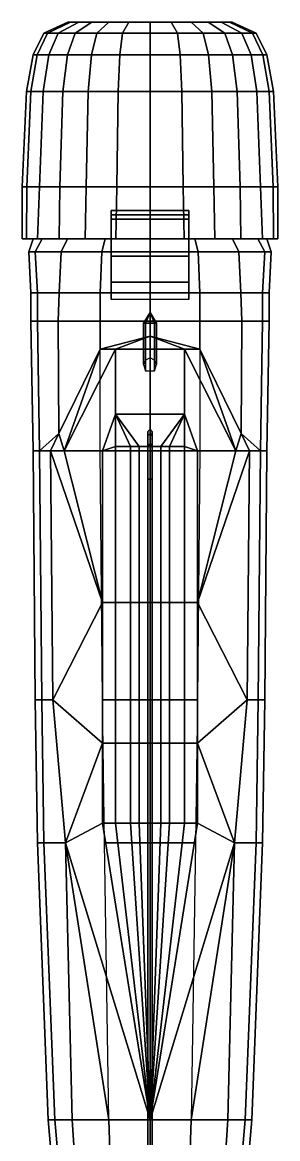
# Model space of a CAD drawing. Extents: x -0.59 to 4.79, y -4.69 to 4.03.
# Drawn here: x -0.59 to 0.59, y -1.13 to 4.03 of the extents above; entities that cross this region are included whole.
import ezdxf

# ---------------------------------------------------------------- set-up
doc = ezdxf.new("R2010")
doc.units = 0
doc.layers.get('0').update_dxf_attribs({"linetype": 'CONTINUOUS'})

msp = doc.modelspace()

# ---------------------------------------------------------------- linework, layer by layer
for points in [[(-0.3671, 4.03, 0.0984), (-0.38, 4.03), (-0.49, 3.98), (-0.4733, 3.98, 0.1268)], [(-0.38, 4.03), (-0.3671, 4.03, -0.0984), (-0.4733, 3.98, -0.1268), (-0.49, 3.98)], [(-0.3291, 4.03, 0.19), (-0.3671, 4.03, 0.0984), (-0.4733, 3.98, 0.1268), (-0.4244, 3.98, 0.245)], [(-0.3671, 4.03, -0.0984), (-0.3291, 4.03, -0.19), (-0.4244, 3.98, -0.245), (-0.4733, 3.98, -0.1268)], [(-0.2687, 4.03, 0.2687), (-0.3291, 4.03, 0.19), (-0.4244, 3.98, 0.245), (-0.3465, 3.98, 0.3465)], [(-0.3291, 4.03, -0.19), (-0.2687, 4.03, -0.2687), (-0.3465, 3.98, -0.3465), (-0.4244, 3.98, -0.245)], [(0.3671, 4.03, -0.0984), (-0.38, 4.03), (-0.3671, 4.03, 0.0984), (0.38, 4.03)], [(0.3291, 4.03, -0.19), (-0.3671, 4.03, -0.0984), (-0.38, 4.03), (0.3671, 4.03, -0.0984)], [(0.38, 4.03), (-0.3671, 4.03, 0.0984), (-0.3291, 4.03, 0.19), (0.3671, 4.03, 0.0984)], [(0.2687, 4.03, -0.2687), (-0.3291, 4.03, -0.19), (-0.3671, 4.03, -0.0984), (0.3291, 4.03, -0.19)], [(-0.19, 4.03, 0.3291), (-0.2687, 4.03, 0.2687), (-0.3465, 3.98, 0.3465), (-0.245, 3.98, 0.4244)], [(-0.2687, 4.03, -0.2687), (-0.19, 4.03, -0.3291), (-0.245, 3.98, -0.4244), (-0.3465, 3.98, -0.3465)], [(0.3671, 4.03, 0.0984), (-0.3291, 4.03, 0.19), (-0.2687, 4.03, 0.2687), (0.3291, 4.03, 0.19)], [(0.19, 4.03, -0.3291), (-0.2687, 4.03, -0.2687), (-0.3291, 4.03, -0.19), (0.2687, 4.03, -0.2687)], [(0.3291, 4.03, 0.19), (-0.2687, 4.03, 0.2687), (-0.19, 4.03, 0.3291), (0.2687, 4.03, 0.2687)], [(0.0984, 4.03, -0.3671), (-0.19, 4.03, -0.3291), (-0.2687, 4.03, -0.2687), (0.19, 4.03, -0.3291)], [(-0.0984, 4.03, 0.3671), (-0.19, 4.03, 0.3291), (-0.245, 3.98, 0.4244), (-0.1268, 3.98, 0.4733)], [(-0.19, 4.03, -0.3291), (-0.0984, 4.03, -0.3671), (-0.1268, 3.98, -0.4733), (-0.245, 3.98, -0.4244)], [(0.2687, 4.03, 0.2687), (-0.19, 4.03, 0.3291), (-0.0984, 4.03, 0.3671), (0.19, 4.03, 0.3291)], [(0, 4.03, -0.38), (-0.0984, 4.03, -0.3671), (-0.19, 4.03, -0.3291), (0.0984, 4.03, -0.3671)], [(0, 4.03, 0.38), (-0.0984, 4.03, 0.3671), (-0.1268, 3.98, 0.4733), (0, 3.98, 0.49)], [(-0.0984, 4.03, -0.3671), (0, 4.03, -0.38), (0, 3.98, -0.49), (-0.1268, 3.98, -0.4733)], [(0.19, 4.03, 0.3291), (-0.0984, 4.03, 0.3671), (0, 4.03, 0.38), (0.0984, 4.03, 0.3671)], [(0.0984, 4.03, 0.3671), (0, 4.03, 0.38), (0, 3.98, 0.49), (0.1268, 3.98, 0.4733)], [(0, 4.03, -0.38), (0.0984, 4.03, -0.3671), (0.1268, 3.98, -0.4733), (0, 3.98, -0.49)], [(0.19, 4.03, 0.3291), (0.0984, 4.03, 0.3671), (0.1268, 3.98, 0.4733), (0.245, 3.98, 0.4244)], [(0.0984, 4.03, -0.3671), (0.19, 4.03, -0.3291), (0.245, 3.98, -0.4244), (0.1268, 3.98, -0.4733)], [(0.2687, 4.03, 0.2687), (0.19, 4.03, 0.3291), (0.245, 3.98, 0.4244), (0.3465, 3.98, 0.3465)], [(0.19, 4.03, -0.3291), (0.2687, 4.03, -0.2687), (0.3465, 3.98, -0.3465), (0.245, 3.98, -0.4244)], [(0.3291, 4.03, 0.19), (0.2687, 4.03, 0.2687), (0.3465, 3.98, 0.3465), (0.4244, 3.98, 0.245)], [(0.2687, 4.03, -0.2687), (0.3291, 4.03, -0.19), (0.4244, 3.98, -0.245), (0.3465, 3.98, -0.3465)], [(0.3671, 4.03, 0.0984), (0.3291, 4.03, 0.19), (0.4244, 3.98, 0.245), (0.4733, 3.98, 0.1268)], [(0.3291, 4.03, -0.19), (0.3671, 4.03, -0.0984), (0.4733, 3.98, -0.1268), (0.4244, 3.98, -0.245)], [(0.38, 4.03), (0.3671, 4.03, 0.0984), (0.4733, 3.98, 0.1268), (0.49, 3.98)], [(0.3671, 4.03, -0.0984), (0.38, 4.03), (0.49, 3.98), (0.4733, 3.98, -0.1268)], [(-0.4733, 3.98, 0.1268), (-0.49, 3.98), (-0.54, 3.88), (-0.5216, 3.88, 0.1398)], [(-0.49, 3.98), (-0.4733, 3.98, -0.1268), (-0.5216, 3.88, -0.1398), (-0.54, 3.88)], [(-0.4244, 3.98, 0.245), (-0.4733, 3.98, 0.1268), (-0.5216, 3.88, 0.1398), (-0.4677, 3.88, 0.27)], [(-0.4733, 3.98, -0.1268), (-0.4244, 3.98, -0.245), (-0.4677, 3.88, -0.27), (-0.5216, 3.88, -0.1398)], [(-0.3465, 3.98, 0.3465), (-0.4244, 3.98, 0.245), (-0.4677, 3.88, 0.27), (-0.3818, 3.88, 0.3818)], [(-0.4244, 3.98, -0.245), (-0.3465, 3.98, -0.3465), (-0.3818, 3.88, -0.3818), (-0.4677, 3.88, -0.27)], [(-0.245, 3.98, 0.4244), (-0.3465, 3.98, 0.3465), (-0.3818, 3.88, 0.3818), (-0.27, 3.88, 0.4677)], [(-0.3465, 3.98, -0.3465), (-0.245, 3.98, -0.4244), (-0.27, 3.88, -0.4677), (-0.3818, 3.88, -0.3818)], [(-0.1268, 3.98, 0.4733), (-0.245, 3.98, 0.4244), (-0.27, 3.88, 0.4677), (-0.1398, 3.88, 0.5216)], [(-0.245, 3.98, -0.4244), (-0.1268, 3.98, -0.4733), (-0.1398, 3.88, -0.5216), (-0.27, 3.88, -0.4677)], [(0, 3.98, 0.49), (-0.1268, 3.98, 0.4733), (-0.1398, 3.88, 0.5216), (0, 3.88, 0.54)], [(-0.1268, 3.98, -0.4733), (0, 3.98, -0.49), (0, 3.88, -0.54), (-0.1398, 3.88, -0.5216)], [(0.1268, 3.98, 0.4733), (0, 3.98, 0.49), (0, 3.88, 0.54), (0.1398, 3.88, 0.5216)], [(0, 3.98, -0.49), (0.1268, 3.98, -0.4733), (0.1398, 3.88, -0.5216), (0, 3.88, -0.54)], [(0.245, 3.98, 0.4244), (0.1268, 3.98, 0.4733), (0.1398, 3.88, 0.5216), (0.27, 3.88, 0.4677)], [(0.1268, 3.98, -0.4733), (0.245, 3.98, -0.4244), (0.27, 3.88, -0.4677), (0.1398, 3.88, -0.5216)], [(0.3465, 3.98, 0.3465), (0.245, 3.98, 0.4244), (0.27, 3.88, 0.4677), (0.3818, 3.88, 0.3818)], [(0.245, 3.98, -0.4244), (0.3465, 3.98, -0.3465), (0.3818, 3.88, -0.3818), (0.27, 3.88, -0.4677)], [(0.4244, 3.98, 0.245), (0.3465, 3.98, 0.3465), (0.3818, 3.88, 0.3818), (0.4677, 3.88, 0.27)], [(0.3465, 3.98, -0.3465), (0.4244, 3.98, -0.245), (0.4677, 3.88, -0.27), (0.3818, 3.88, -0.3818)], [(0.4733, 3.98, 0.1268), (0.4244, 3.98, 0.245), (0.4677, 3.88, 0.27), (0.5216, 3.88, 0.1398)], [(0.4244, 3.98, -0.245), (0.4733, 3.98, -0.1268), (0.5216, 3.88, -0.1398), (0.4677, 3.88, -0.27)], [(0.49, 3.98), (0.4733, 3.98, 0.1268), (0.5216, 3.88, 0.1398), (0.54, 3.88)], [(0.4733, 3.98, -0.1268), (0.49, 3.98), (0.54, 3.88), (0.5216, 3.88, -0.1398)], [(-0.5216, 3.88, 0.1398), (-0.54, 3.88), (-0.57, 3.71), (-0.5506, 3.71, 0.1475)], [(-0.54, 3.88), (-0.5216, 3.88, -0.1398), (-0.5506, 3.71, -0.1475), (-0.57, 3.71)], [(-0.4677, 3.88, 0.27), (-0.5216, 3.88, 0.1398), (-0.5506, 3.71, 0.1475), (-0.4936, 3.71, 0.285)], [(-0.5216, 3.88, -0.1398), (-0.4677, 3.88, -0.27), (-0.4936, 3.71, -0.285), (-0.5506, 3.71, -0.1475)], [(-0.3818, 3.88, 0.3818), (-0.4677, 3.88, 0.27), (-0.4936, 3.71, 0.285), (-0.4031, 3.71, 0.4031)], [(-0.4677, 3.88, -0.27), (-0.3818, 3.88, -0.3818), (-0.4031, 3.71, -0.4031), (-0.4936, 3.71, -0.285)], [(-0.27, 3.88, 0.4677), (-0.3818, 3.88, 0.3818), (-0.4031, 3.71, 0.4031), (-0.285, 3.71, 0.4936)], [(-0.3818, 3.88, -0.3818), (-0.27, 3.88, -0.4677), (-0.285, 3.71, -0.4936), (-0.4031, 3.71, -0.4031)], [(-0.1398, 3.88, 0.5216), (-0.27, 3.88, 0.4677), (-0.285, 3.71, 0.4936), (-0.1475, 3.71, 0.5506)], [(-0.27, 3.88, -0.4677), (-0.1398, 3.88, -0.5216), (-0.1475, 3.71, -0.5506), (-0.285, 3.71, -0.4936)], [(0, 3.88, 0.54), (-0.1398, 3.88, 0.5216), (-0.1475, 3.71, 0.5506), (0, 3.71, 0.57)], [(-0.1398, 3.88, -0.5216), (0, 3.88, -0.54), (0, 3.71, -0.57), (-0.1475, 3.71, -0.5506)], [(0.1398, 3.88, 0.5216), (0, 3.88, 0.54), (0, 3.71, 0.57), (0.1475, 3.71, 0.5506)], [(0, 3.88, -0.54), (0.1398, 3.88, -0.5216), (0.1475, 3.71, -0.5506), (0, 3.71, -0.57)], [(0.27, 3.88, 0.4677), (0.1398, 3.88, 0.5216), (0.1475, 3.71, 0.5506), (0.285, 3.71, 0.4936)], [(0.1398, 3.88, -0.5216), (0.27, 3.88, -0.4677), (0.285, 3.71, -0.4936), (0.1475, 3.71, -0.5506)], [(0.3818, 3.88, 0.3818), (0.27, 3.88, 0.4677), (0.285, 3.71, 0.4936), (0.4031, 3.71, 0.4031)], [(0.27, 3.88, -0.4677), (0.3818, 3.88, -0.3818), (0.4031, 3.71, -0.4031), (0.285, 3.71, -0.4936)], [(0.4677, 3.88, 0.27), (0.3818, 3.88, 0.3818), (0.4031, 3.71, 0.4031), (0.4936, 3.71, 0.285)], [(0.3818, 3.88, -0.3818), (0.4677, 3.88, -0.27), (0.4936, 3.71, -0.285), (0.4031, 3.71, -0.4031)], [(0.5216, 3.88, 0.1398), (0.4677, 3.88, 0.27), (0.4936, 3.71, 0.285), (0.5506, 3.71, 0.1475)], [(0.4677, 3.88, -0.27), (0.5216, 3.88, -0.1398), (0.5506, 3.71, -0.1475), (0.4936, 3.71, -0.285)], [(0.54, 3.88), (0.5216, 3.88, 0.1398), (0.5506, 3.71, 0.1475), (0.57, 3.71)], [(0.5216, 3.88, -0.1398), (0.54, 3.88), (0.57, 3.71), (0.5506, 3.71, -0.1475)], [(-0.5506, 3.71, 0.1475), (-0.57, 3.71), (-0.59, 3.27, 0.01), (-0.5699, 3.27, 0.1627)], [(-0.57, 3.71), (-0.5506, 3.71, -0.1475), (-0.5699, 3.27, -0.1427), (-0.59, 3.27, 0.01)], [(-0.4936, 3.71, 0.285), (-0.5506, 3.71, 0.1475), (-0.5699, 3.27, 0.1627), (-0.511, 3.27, 0.305)], [(-0.5506, 3.71, -0.1475), (-0.4936, 3.71, -0.285), (-0.511, 3.27, -0.285), (-0.5699, 3.27, -0.1427)], [(-0.4031, 3.71, 0.4031), (-0.4936, 3.71, 0.285), (-0.511, 3.27, 0.305), (-0.4172, 3.27, 0.4272)], [(-0.4936, 3.71, -0.285), (-0.4031, 3.71, -0.4031), (-0.4172, 3.27, -0.4072), (-0.511, 3.27, -0.285)], [(-0.285, 3.71, 0.4936), (-0.4031, 3.71, 0.4031), (-0.4172, 3.27, 0.4272), (-0.295, 3.27, 0.521)], [(-0.4031, 3.71, -0.4031), (-0.285, 3.71, -0.4936), (-0.295, 3.27, -0.501), (-0.4172, 3.27, -0.4072)], [(-0.1475, 3.71, 0.5506), (-0.285, 3.71, 0.4936), (-0.295, 3.27, 0.521), (-0.1527, 3.27, 0.5799)], [(-0.285, 3.71, -0.4936), (-0.1475, 3.71, -0.5506), (-0.1527, 3.27, -0.5599), (-0.295, 3.27, -0.501)], [(0, 3.71, 0.57), (-0.1475, 3.71, 0.5506), (-0.1527, 3.27, 0.5799), (0, 3.27, 0.6)], [(-0.1475, 3.71, -0.5506), (0, 3.71, -0.57), (0, 3.27, -0.58), (-0.1527, 3.27, -0.5599)], [(0.1475, 3.71, 0.5506), (0, 3.71, 0.57), (0, 3.27, 0.6), (0.1527, 3.27, 0.5799)], [(0, 3.71, -0.57), (0.1475, 3.71, -0.5506), (0.1527, 3.27, -0.5599), (0, 3.27, -0.58)], [(0.285, 3.71, 0.4936), (0.1475, 3.71, 0.5506), (0.1527, 3.27, 0.5799), (0.295, 3.27, 0.521)], [(0.1475, 3.71, -0.5506), (0.285, 3.71, -0.4936), (0.295, 3.27, -0.501), (0.1527, 3.27, -0.5599)], [(0.4031, 3.71, 0.4031), (0.285, 3.71, 0.4936), (0.295, 3.27, 0.521), (0.4172, 3.27, 0.4272)], [(0.285, 3.71, -0.4936), (0.4031, 3.71, -0.4031), (0.4172, 3.27, -0.4072), (0.295, 3.27, -0.501)], [(0.4936, 3.71, 0.285), (0.4031, 3.71, 0.4031), (0.4172, 3.27, 0.4272), (0.511, 3.27, 0.305)], [(0.4031, 3.71, -0.4031), (0.4936, 3.71, -0.285), (0.511, 3.27, -0.285), (0.4172, 3.27, -0.4072)], [(0.5506, 3.71, 0.1475), (0.4936, 3.71, 0.285), (0.511, 3.27, 0.305), (0.5699, 3.27, 0.1627)], [(0.4936, 3.71, -0.285), (0.5506, 3.71, -0.1475), (0.5699, 3.27, -0.1427), (0.511, 3.27, -0.285)], [(0.57, 3.71), (0.5506, 3.71, 0.1475), (0.5699, 3.27, 0.1627), (0.59, 3.27, 0.01)], [(0.5506, 3.71, -0.1475), (0.57, 3.71), (0.59, 3.27, 0.01), (0.5699, 3.27, -0.1427)], [(-0.5699, 3.27, 0.1627), (-0.59, 3.27, 0.01), (-0.59, 3.03, 0.01), (-0.57, 3.03, 0.1679)], [(-0.59, 3.27, 0.01), (-0.5699, 3.27, -0.1427), (-0.57, 3.03, -0.1479), (-0.59, 3.03, 0.01)], [(-0.511, 3.27, 0.305), (-0.5699, 3.27, 0.1627), (-0.57, 3.03, 0.1679), (-0.52, 3.03, 0.315)], [(-0.5699, 3.27, -0.1427), (-0.511, 3.27, -0.285), (-0.52, 3.03, -0.295), (-0.57, 3.03, -0.1479)], [(-0.4172, 3.27, 0.4272), (-0.511, 3.27, 0.305), (-0.52, 3.03, 0.315), (-0.42, 3.03, 0.4413)], [(-0.511, 3.27, -0.285), (-0.4172, 3.27, -0.4072), (-0.42, 3.03, -0.4213), (-0.52, 3.03, -0.295)], [(-0.295, 3.27, 0.521), (-0.4172, 3.27, 0.4272), (-0.42, 3.03, 0.4413), (-0.3, 3.03, 0.5383)], [(-0.4172, 3.27, -0.4072), (-0.295, 3.27, -0.501), (-0.3, 3.03, -0.5183), (-0.42, 3.03, -0.4213)], [(-0.1527, 3.27, 0.5799), (-0.295, 3.27, 0.521), (-0.3, 3.03, 0.5383), (-0.1579, 3.03, 0.5992)], [(-0.295, 3.27, -0.501), (-0.1527, 3.27, -0.5599), (-0.1579, 3.03, -0.5792), (-0.3, 3.03, -0.5183)], [(0, 3.27, 0.6), (-0.1527, 3.27, 0.5799), (-0.1579, 3.03, 0.5992), (0, 3.03, 0.62)], [(-0.1527, 3.27, -0.5599), (0, 3.27, -0.58), (0, 3.03, -0.6), (-0.1579, 3.03, -0.5792)], [(0.1527, 3.27, 0.5799), (0, 3.27, 0.6), (0, 3.03, 0.62), (0.1579, 3.03, 0.5992)], [(0, 3.27, -0.58), (0.1527, 3.27, -0.5599), (0.1579, 3.03, -0.5792), (0, 3.03, -0.6)], [(0.295, 3.27, 0.521), (0.1527, 3.27, 0.5799), (0.1579, 3.03, 0.5992), (0.3, 3.03, 0.5383)], [(0.1527, 3.27, -0.5599), (0.295, 3.27, -0.501), (0.3, 3.03, -0.5183), (0.1579, 3.03, -0.5792)], [(0.4172, 3.27, 0.4272), (0.295, 3.27, 0.521), (0.3, 3.03, 0.5383), (0.42, 3.03, 0.4413)], [(0.295, 3.27, -0.501), (0.4172, 3.27, -0.4072), (0.42, 3.03, -0.4213), (0.3, 3.03, -0.5183)], [(0.511, 3.27, 0.305), (0.4172, 3.27, 0.4272), (0.42, 3.03, 0.4413), (0.52, 3.03, 0.315)], [(0.4172, 3.27, -0.4072), (0.511, 3.27, -0.285), (0.52, 3.03, -0.295), (0.42, 3.03, -0.4213)], [(0.5699, 3.27, 0.1627), (0.511, 3.27, 0.305), (0.52, 3.03, 0.315), (0.57, 3.03, 0.1679)], [(0.511, 3.27, -0.285), (0.5699, 3.27, -0.1427), (0.57, 3.03, -0.1479), (0.52, 3.03, -0.295)], [(0.59, 3.27, 0.01), (0.5699, 3.27, 0.1627), (0.57, 3.03, 0.1679), (0.59, 3.03, 0.01)], [(0.5699, 3.27, -0.1427), (0.59, 3.27, 0.01), (0.59, 3.03, 0.01), (0.57, 3.03, -0.1479)], [(-0.18, 3.14, -0.6), (-0.18, 2.83, -0.6), (-0.18, 2.75, -0.5), (-0.18, 3.16, -0.5)], [(0.18, 3.16, -0.5), (0.18, 3.14, -0.6), (-0.18, 3.14, -0.6), (-0.18, 3.16, -0.5)], [(-0.18, 3.16, -0.69), (-0.18, 3.12, -0.69), (-0.18, 2.95, -0.65), (-0.18, 3.14, -0.65)], [(0.18, 3.14, -0.65), (0.18, 3.16, -0.69), (-0.18, 3.16, -0.69), (-0.18, 3.14, -0.65)], [(0.18, 3.16, -0.69), (0.18, 3.12, -0.69), (-0.18, 3.12, -0.69), (-0.18, 3.16, -0.69)], [(0.18, 2.75, -0.5), (0.18, 2.83, -0.6), (0.18, 3.14, -0.6), (0.18, 3.16, -0.5)], [(0.18, 2.95, -0.65), (0.18, 3.12, -0.69), (0.18, 3.16, -0.69), (0.18, 3.14, -0.65)], [(0.18, 3.14, -0.6), (0.18, 3.14, -0.65), (-0.18, 3.14, -0.65), (-0.18, 3.14, -0.6)], [(-0.18, 3.14, -0.65), (-0.18, 2.95, -0.65), (-0.18, 2.83, -0.6), (-0.18, 3.14, -0.6)], [(-0.18, 2.95, -0.65), (-0.18, 3.12, -0.69), (0.18, 3.12, -0.69), (0.18, 2.95, -0.65)], [(0.18, 2.83, -0.6), (0.18, 2.95, -0.65), (0.18, 3.14, -0.65), (0.18, 3.14, -0.6)], [(-0.57, 3.03, 0.1679), (-0.59, 3.03, 0.01), (-0.54, 3.03, 0.04), (-0.4989, 3.03, 0.2466)], [(-0.59, 3.03, 0.01), (-0.57, 3.03, -0.1479), (-0.4989, 3.03, -0.1666), (-0.54, 3.03, 0.04)], [(-0.52, 3.03, 0.315), (-0.57, 3.03, 0.1679), (-0.4989, 3.03, 0.2466)], [(-0.57, 3.03, -0.1479), (-0.52, 3.03, -0.295), (-0.4989, 3.03, -0.1666)], [(-0.53, 2.97, -0.182), (-0.56, 2.97, 0.04), (-0.54, 3.03, 0.04), (-0.4989, 3.03, -0.1666)], [(-0.56, 2.97, 0.04), (-0.53, 2.97, 0.262), (-0.4989, 3.03, 0.2466), (-0.54, 3.03, 0.04)], [(-0.4101, 2.97, -0.3701), (-0.53, 2.97, -0.182), (-0.4989, 3.03, -0.1666), (-0.3818, 3.03, -0.3418)], [(-0.53, 2.97, 0.262), (-0.4101, 2.97, 0.4501), (-0.3818, 3.03, 0.4218), (-0.4989, 3.03, 0.2466)], [(-0.42, 3.03, 0.4413), (-0.52, 3.03, 0.315), (-0.4989, 3.03, 0.2466), (-0.3818, 3.03, 0.4218)], [(-0.3818, 3.03, -0.3418), (-0.4989, 3.03, -0.1666), (-0.52, 3.03, -0.295), (-0.42, 3.03, -0.4213)], [(-0.3, 3.03, 0.5383), (-0.42, 3.03, 0.4413), (-0.3818, 3.03, 0.4218), (-0.2066, 3.03, 0.5389)], [(-0.2066, 3.03, -0.4589), (-0.3818, 3.03, -0.3418), (-0.42, 3.03, -0.4213), (-0.3, 3.03, -0.5183)], [(-0.222, 2.97, -0.4959), (-0.4101, 2.97, -0.3701), (-0.3818, 3.03, -0.3418), (-0.2066, 3.03, -0.4589)], [(-0.4101, 2.97, 0.4501), (-0.222, 2.97, 0.5759), (-0.2066, 3.03, 0.5389), (-0.3818, 3.03, 0.4218)], [(-0.1579, 3.03, 0.5992), (-0.3, 3.03, 0.5383), (-0.2066, 3.03, 0.5389)], [(-0.2066, 3.03, -0.4589), (-0.2066, 3.03, -0.4589), (-0.3, 3.03, -0.5183), (-0.1579, 3.03, -0.5792)], [(0, 2.97, -0.54), (-0.222, 2.97, -0.4959), (-0.2066, 3.03, -0.4589), (0, 3.03, -0.5)], [(-0.222, 2.97, 0.5759), (0, 2.97, 0.62), (0, 3.03, 0.58), (-0.2066, 3.03, 0.5389)], [(0, 3.03, 0.62), (-0.1579, 3.03, 0.5992), (-0.2066, 3.03, 0.5389), (0, 3.03, 0.58)], [(-0.2066, 3.03, -0.4589), (-0.2066, 3.03, -0.4589), (-0.1579, 3.03, -0.5792), (0, 3.03, -0.5)], [(0, 3.03, -0.5), (0, 3.03, -0.5), (-0.1579, 3.03, -0.5792), (0, 3.03, -0.6)], [(0.222, 2.97, -0.4959), (0, 2.97, -0.54), (0, 3.03, -0.5), (0.2066, 3.03, -0.4589)], [(0, 2.97, 0.62), (0.222, 2.97, 0.5759), (0.2066, 3.03, 0.5389), (0, 3.03, 0.58)], [(0.1579, 3.03, 0.5992), (0, 3.03, 0.62), (0, 3.03, 0.58), (0.2066, 3.03, 0.5389)], [(0, 3.03, -0.6), (0.1579, 3.03, -0.5792), (0.2066, 3.03, -0.4589), (0, 3.03, -0.5)], [(0.3, 3.03, 0.5383), (0.1579, 3.03, 0.5992), (0.2066, 3.03, 0.5389)], [(0.1579, 3.03, -0.5792), (0.3, 3.03, -0.5183), (0.3818, 3.03, -0.3418), (0.2066, 3.03, -0.4589)], [(0.4101, 2.97, -0.3701), (0.222, 2.97, -0.4959), (0.2066, 3.03, -0.4589), (0.3818, 3.03, -0.3418)], [(0.222, 2.97, 0.5759), (0.4101, 2.97, 0.4501), (0.3818, 3.03, 0.4218), (0.2066, 3.03, 0.5389)], [(0.42, 3.03, 0.4413), (0.3, 3.03, 0.5383), (0.2066, 3.03, 0.5389), (0.3818, 3.03, 0.4218)], [(0.3, 3.03, -0.5183), (0.42, 3.03, -0.4213), (0.3818, 3.03, -0.3418)], [(0.53, 2.97, -0.182), (0.4101, 2.97, -0.3701), (0.3818, 3.03, -0.3418), (0.4989, 3.03, -0.1666)], [(0.4101, 2.97, 0.4501), (0.53, 2.97, 0.262), (0.4989, 3.03, 0.2466), (0.3818, 3.03, 0.4218)], [(0.52, 3.03, 0.315), (0.42, 3.03, 0.4413), (0.3818, 3.03, 0.4218), (0.4989, 3.03, 0.2466)], [(0.42, 3.03, -0.4213), (0.52, 3.03, -0.295), (0.4989, 3.03, -0.1666), (0.3818, 3.03, -0.3418)], [(0.56, 2.97, 0.04), (0.53, 2.97, -0.182), (0.4989, 3.03, -0.1666), (0.54, 3.03, 0.04)], [(0.53, 2.97, 0.262), (0.56, 2.97, 0.04), (0.54, 3.03, 0.04), (0.4989, 3.03, 0.2466)], [(0.57, 3.03, 0.1679), (0.52, 3.03, 0.315), (0.4989, 3.03, 0.2466)], [(0.59, 3.03, 0.01), (0.57, 3.03, 0.1679), (0.4989, 3.03, 0.2466), (0.54, 3.03, 0.04)], [(0.57, 3.03, -0.1479), (0.59, 3.03, 0.01), (0.54, 3.03, 0.04), (0.4989, 3.03, -0.1666)], [(0.52, 3.03, -0.295), (0.57, 3.03, -0.1479), (0.4989, 3.03, -0.1666)], [(-0.53, 2.97, 0.262), (-0.56, 2.97, 0.04), (-0.55, 2.78, 0.04), (-0.52, 2.78, 0.2658)], [(-0.56, 2.97, 0.04), (-0.53, 2.97, -0.182), (-0.52, 2.78, -0.1858), (-0.55, 2.78, 0.04)], [(-0.4101, 2.97, 0.4501), (-0.53, 2.97, 0.262), (-0.52, 2.78, 0.2658), (-0.42, 2.78, 0.4572)], [(-0.53, 2.97, -0.182), (-0.4101, 2.97, -0.3701), (-0.42, 2.78, -0.3772), (-0.52, 2.78, -0.1858)], [(-0.222, 2.97, 0.5759), (-0.4101, 2.97, 0.4501), (-0.42, 2.78, 0.4572), (-0.23, 2.78, 0.5851)], [(-0.4101, 2.97, -0.3701), (-0.222, 2.97, -0.4959), (-0.23, 2.78, -0.5051), (-0.42, 2.78, -0.3772)], [(0, 2.97, 0.62), (-0.222, 2.97, 0.5759), (-0.23, 2.78, 0.5851), (0, 2.78, 0.63)], [(-0.222, 2.97, -0.4959), (0, 2.97, -0.54), (0, 2.78, -0.55), (-0.23, 2.78, -0.5051)], [(-0.18, 2.83, -0.6), (-0.18, 2.95, -0.65), (0.18, 2.95, -0.65), (0.18, 2.83, -0.6)], [(0.222, 2.97, 0.5759), (0, 2.97, 0.62), (0, 2.78, 0.63), (0.23, 2.78, 0.5851)], [(0, 2.97, -0.54), (0.222, 2.97, -0.4959), (0.23, 2.78, -0.5051), (0, 2.78, -0.55)], [(0.4101, 2.97, 0.4501), (0.222, 2.97, 0.5759), (0.23, 2.78, 0.5851), (0.42, 2.78, 0.4572)], [(0.222, 2.97, -0.4959), (0.4101, 2.97, -0.3701), (0.42, 2.78, -0.3772), (0.23, 2.78, -0.5051)], [(0.53, 2.97, 0.262), (0.4101, 2.97, 0.4501), (0.42, 2.78, 0.4572), (0.52, 2.78, 0.2658)], [(0.4101, 2.97, -0.3701), (0.53, 2.97, -0.182), (0.52, 2.78, -0.1858), (0.42, 2.78, -0.3772)], [(0.56, 2.97, 0.04), (0.53, 2.97, 0.262), (0.52, 2.78, 0.2658), (0.55, 2.78, 0.04)], [(0.53, 2.97, -0.182), (0.56, 2.97, 0.04), (0.55, 2.78, 0.04), (0.52, 2.78, -0.1858)], [(-0.18, 2.75, -0.5), (-0.18, 2.83, -0.6), (0.18, 2.83, -0.6), (0.18, 2.75, -0.5)], [(-0.52, 2.78, 0.2658), (-0.55, 2.78, 0.04), (-0.55, 2.65, 0.04), (-0.52, 2.65, 0.2696)], [(-0.55, 2.78, 0.04), (-0.52, 2.78, -0.1858), (-0.52, 2.65, -0.1896), (-0.55, 2.65, 0.04)], [(-0.42, 2.78, 0.4572), (-0.52, 2.78, 0.2658), (-0.52, 2.65, 0.2696), (-0.4243, 2.65, 0.4643)], [(-0.52, 2.78, -0.1858), (-0.42, 2.78, -0.3772), (-0.4243, 2.65, -0.3843), (-0.52, 2.65, -0.1896)], [(-0.23, 2.78, 0.5851), (-0.42, 2.78, 0.4572), (-0.4243, 2.65, 0.4643), (-0.2296, 2.65, 0.5943)], [(-0.42, 2.78, -0.3772), (-0.23, 2.78, -0.5051), (-0.23, 2.65, -0.5143), (-0.4243, 2.65, -0.3843)], [(0, 2.78, 0.63), (-0.23, 2.78, 0.5851), (-0.2296, 2.65, 0.5943), (0, 2.65, 0.64)], [(-0.23, 2.78, -0.5051), (0, 2.78, -0.55), (0, 2.65, -0.56), (-0.23, 2.65, -0.5143)], [(0.23, 2.78, 0.5851), (0, 2.78, 0.63), (0, 2.65, 0.64), (0.2296, 2.65, 0.5943)], [(0, 2.78, -0.55), (0.23, 2.78, -0.5051), (0.2296, 2.65, -0.5143), (0, 2.65, -0.56)], [(0.42, 2.78, 0.4572), (0.23, 2.78, 0.5851), (0.2296, 2.65, 0.5943), (0.4243, 2.65, 0.4643)], [(0.23, 2.78, -0.5051), (0.42, 2.78, -0.3772), (0.4243, 2.65, -0.3843), (0.2296, 2.65, -0.5143)], [(0.52, 2.78, 0.2658), (0.42, 2.78, 0.4572), (0.4243, 2.65, 0.4643), (0.52, 2.65, 0.2696)], [(0.42, 2.78, -0.3772), (0.52, 2.78, -0.1858), (0.52, 2.65, -0.1896), (0.4243, 2.65, -0.3843)], [(0.55, 2.78, 0.04), (0.52, 2.78, 0.2658), (0.52, 2.65, 0.2696), (0.55, 2.65, 0.04)], [(0.52, 2.78, -0.1858), (0.55, 2.78, 0.04), (0.55, 2.65, 0.04), (0.52, 2.65, -0.1896)], [(-0.0212, 2.64, 0.7288), (-0.03, 2.64, 0.75), (0, 2.69, 0.75)], [(-0.03, 2.64, 0.75), (-0.0212, 2.64, 0.7712), (0, 2.69, 0.75)], [(0, 2.64, 0.72), (-0.0212, 2.64, 0.7288), (0, 2.69, 0.75)], [(-0.0212, 2.64, 0.7712), (0, 2.64, 0.78), (0, 2.69, 0.75)], [(0.03, 2.64, 0.75), (0.0212, 2.64, 0.7288), (0, 2.69, 0.75)], [(0.0212, 2.64, 0.7288), (0, 2.64, 0.72), (0, 2.69, 0.75)], [(0, 2.64, 0.78), (0.0212, 2.64, 0.7712), (0, 2.69, 0.75)], [(0.0212, 2.64, 0.7712), (0.03, 2.64, 0.75), (0, 2.69, 0.75)], [(-0.52, 2.65, 0.2696), (-0.55, 2.65, 0.04), (-0.54, 2.05, 0.04), (-0.51, 2.05, 0.2773)], [(-0.55, 2.65, 0.04), (-0.52, 2.65, -0.1896), (-0.51, 2.05, -0.1973), (-0.54, 2.05, 0.04)], [(-0.4243, 2.65, 0.4643), (-0.52, 2.65, 0.2696), (-0.51, 2.05, 0.2773), (-0.4206, 2.13, 0.4765)], [(-0.2296, 2.65, 0.5943), (-0.4243, 2.65, 0.4643), (-0.4206, 2.13, 0.4765), (-0.2298, 2.52, 0.6023)], [(-0.23, 2.65, -0.5143), (0, 2.65, -0.56), (0, 2.05, -0.58), (-0.23, 2.05, -0.5328)], [(0, 2.65, 0.64), (-0.2296, 2.65, 0.5943), (-0.2298, 2.52, 0.6023), (0, 2.58, 0.6423)], [(-0.0212, 2.64, 0.7712), (-0.03, 2.64, 0.75), (-0.03, 2.45, 0.75), (-0.0212, 2.42, 0.7712)], [(-0.03, 2.64, 0.75), (-0.0212, 2.64, 0.7288), (-0.0212, 2.47, 0.7288), (-0.03, 2.45, 0.75)], [(0, 2.64, 0.78), (-0.0212, 2.64, 0.7712), (-0.0212, 2.42, 0.7712), (0, 2.42, 0.78)], [(-0.0212, 2.64, 0.7288), (0, 2.64, 0.72), (0, 2.48, 0.72), (-0.0212, 2.47, 0.7288)], [(0.2296, 2.65, 0.5943), (0, 2.65, 0.64), (0, 2.58, 0.6423), (0.2298, 2.52, 0.6023)], [(0, 2.65, -0.56), (0.2296, 2.65, -0.5143), (0.23, 2.05, -0.5328), (0, 2.05, -0.58)], [(0.0212, 2.64, 0.7712), (0, 2.64, 0.78), (0, 2.42, 0.78), (0.0212, 2.42, 0.7712)], [(0, 2.64, 0.72), (0.0212, 2.64, 0.7288), (0.0212, 2.47, 0.7288), (0, 2.48, 0.72)], [(0.03, 2.64, 0.75), (0.0212, 2.64, 0.7712), (0.0212, 2.42, 0.7712), (0.03, 2.45, 0.75)], [(0.0212, 2.64, 0.7288), (0.03, 2.64, 0.75), (0.03, 2.45, 0.75), (0.0212, 2.47, 0.7288)], [(0.4243, 2.65, 0.4643), (0.2296, 2.65, 0.5943), (0.2298, 2.52, 0.6023), (0.4206, 2.13, 0.4765)], [(0.52, 2.65, 0.2696), (0.4243, 2.65, 0.4643), (0.4206, 2.13, 0.4765), (0.51, 2.05, 0.2773)], [(0.55, 2.65, 0.04), (0.52, 2.65, 0.2696), (0.51, 2.05, 0.2773), (0.54, 2.05, 0.04)], [(0.52, 2.65, -0.1896), (0.55, 2.65, 0.04), (0.54, 2.05, 0.04), (0.51, 2.05, -0.1973)], [(-0.16, 2.52, 0.69), (0, 2.58, 0.6423), (-0.2298, 2.52, 0.6023)], [(0.16, 2.52, 0.69), (0, 2.58, 0.6423), (0, 2.58, 0.6423), (-0.16, 2.52, 0.69)], [(0.2298, 2.52, 0.6023), (0, 2.58, 0.6423), (0, 2.58, 0.6423), (0.16, 2.52, 0.69)], [(-0.2298, 2.52, 0.6023), (-0.4206, 2.13, 0.4765), (-0.3963, 2.05, 0.53)], [(-0.16, 2.22, 0.96), (-0.16, 2.52, 0.69), (-0.3963, 2.05, 0.53), (-0.22, 2.05, 0.92)], [(-0.16, 2.52, 0.69), (-0.2298, 2.52, 0.6023), (-0.3963, 2.05, 0.53)], [(0.16, 2.22, 0.96), (0.16, 2.52, 0.69), (-0.16, 2.52, 0.69), (-0.16, 2.22, 0.96)], [(0.22, 2.05, 0.92), (0.3963, 2.05, 0.53), (0.16, 2.52, 0.69), (0.16, 2.22, 0.96)], [(0.2298, 2.52, 0.6023), (0.16, 2.52, 0.69), (0.16, 2.52, 0.69), (0.3963, 2.05, 0.53)], [(0.4206, 2.13, 0.4765), (0.4206, 2.13, 0.4765), (0.2298, 2.52, 0.6023), (0.3963, 2.05, 0.53)], [(-0.16, 2.07, 0.96), (-0.16, 2.22, 0.96), (-0.16, 2.22, 0.96), (-0.22, 2.05, 0.92)], [(0.05, 2.07, 1), (0.16, 2.22, 0.96), (-0.16, 2.22, 0.96), (-0.05, 2.07, 1)], [(-0.05, 2.07, 1), (-0.16, 2.22, 0.96), (-0.16, 2.22, 0.96), (-0.09, 2.07, 0.99)], [(-0.09, 2.07, 0.99), (-0.16, 2.22, 0.96), (-0.16, 2.22, 0.96), (-0.16, 2.07, 0.96)], [(0.09, 2.07, 0.99), (0.16, 2.22, 0.96), (0.16, 2.22, 0.96), (0.05, 2.07, 1)], [(0.16, 2.07, 0.96), (0.16, 2.22, 0.96), (0.16, 2.22, 0.96), (0.09, 2.07, 0.99)], [(0.22, 2.05, 0.92), (0.16, 2.22, 0.96), (0.16, 2.22, 0.96), (0.16, 2.07, 0.96)], [(-0.4206, 2.13, 0.4765), (-0.51, 2.05, 0.2773), (-0.4596, 2.05, 0.39)], [(-0.4206, 2.13, 0.4765), (-0.4596, 2.05, 0.39), (-0.3963, 2.05, 0.53)], [(0, 2.15, 0.97), (-0.01, 2.14, 0.97), (-0.01, 2.12, 1.73), (0, 2.13, 1.73)], [(-0.01, 2.14, 0.97), (-0.01, 2.08, 0.99), (-0.01, 2.08, 1.73), (-0.01, 2.12, 1.73)], [(-0.01, 2.12, 1.73), (-0.01, 2.08, 1.73), (0, 2.07, 1.73), (0, 2.13, 1.73)], [(0.01, 2.14, 0.97), (0, 2.15, 0.97), (0, 2.13, 1.73), (0.01, 2.12, 1.73)], [(0, 2.13, 1.73), (0, 2.07, 1.73), (0.01, 2.08, 1.73), (0.01, 2.12, 1.73)], [(0.01, 2.08, 0.99), (0.01, 2.14, 0.97), (0.01, 2.12, 1.73), (0.01, 2.08, 1.73)], [(0.4596, 2.05, 0.39), (0.4596, 2.05, 0.39), (0.4206, 2.13, 0.4765), (0.3963, 2.05, 0.53)], [(0.51, 2.05, 0.2773), (0.51, 2.05, 0.2773), (0.4206, 2.13, 0.4765), (0.4596, 2.05, 0.39)], [(-0.22, 2.05, 0.92), (-0.22, 1.35, 0.92), (-0.16, 1.35, 0.96), (-0.16, 2.07, 0.96)], [(-0.16, 2.07, 0.96), (-0.16, 1.35, 0.96), (-0.09, 1.35, 0.99), (-0.09, 2.07, 0.99)], [(-0.09, 2.07, 0.99), (-0.09, 1.35, 0.99), (-0.05, 1.35, 1), (-0.05, 2.07, 1)], [(0.05, 1.35, 1), (0.05, 2.07, 1), (-0.05, 2.07, 1), (-0.05, 1.35, 1)], [(-0.01, 2.08, 0.99), (0, 2.07, 1), (0, 2.07, 1.73), (-0.01, 2.08, 1.73)], [(0, 2.08, 1.73), (-0.01, 2.08, 1.72), (-0.01, 1.92, 1.71), (0, 1.92, 1.72)], [(-0.01, 2.08, 1.72), (0, 2.08, 1.71), (0, 1.92, 1.7), (-0.01, 1.92, 1.71)], [(0, 2.07, 1), (0.01, 2.08, 0.99), (0.01, 2.08, 1.73), (0, 2.07, 1.73)], [(0.01, 2.08, 1.72), (0, 2.08, 1.73), (0, 1.92, 1.72), (0.01, 1.92, 1.71)], [(0, 2.08, 1.71), (0.01, 2.08, 1.72), (0.01, 1.92, 1.71), (0, 1.92, 1.7)], [(0.09, 1.35, 0.99), (0.09, 2.07, 0.99), (0.05, 2.07, 1), (0.05, 1.35, 1)], [(0.16, 1.35, 0.96), (0.16, 2.07, 0.96), (0.09, 2.07, 0.99), (0.09, 1.35, 0.99)], [(0.22, 1.35, 0.92), (0.22, 2.05, 0.92), (0.16, 2.07, 0.96), (0.16, 1.35, 0.96)], [(-0.51, 2.05, 0.2773), (-0.54, 2.05, 0.04), (-0.53, 0.9, 0.04), (-0.5, 0.9, 0.2773)], [(-0.54, 2.05, 0.04), (-0.51, 2.05, -0.1973), (-0.5, 0.9, -0.1973), (-0.53, 0.9, 0.04)], [(-0.4596, 2.05, 0.39), (-0.51, 2.05, 0.2773), (-0.5, 0.9, 0.2773), (-0.4496, 0.9, 0.39)], [(-0.22, 1.35, 0.92), (-0.22, 1.35, 0.92), (-0.4596, 2.05, 0.39), (-0.4496, 0.9, 0.39)], [(-0.3963, 2.05, 0.53), (-0.3963, 2.05, 0.53), (-0.4596, 2.05, 0.39), (-0.22, 1.35, 0.92)], [(-0.22, 2.05, 0.92), (-0.22, 2.05, 0.92), (-0.3963, 2.05, 0.53), (-0.22, 1.35, 0.92)], [(-0.23, 2.05, -0.5328), (0, 2.05, -0.58), (0, 0.9, -0.58), (-0.22, 0.9, -0.5328)], [(0, 2.05, -0.58), (0.23, 2.05, -0.5328), (0.22, 0.9, -0.5328), (0, 0.9, -0.58)], [(0.4496, 0.9, 0.39), (0.4496, 0.9, 0.39), (0.4596, 2.05, 0.39), (0.22, 1.35, 0.92)], [(0.3963, 2.05, 0.53), (0.3963, 2.05, 0.53), (0.22, 2.05, 0.92), (0.22, 1.35, 0.92)], [(0.4596, 2.05, 0.39), (0.4596, 2.05, 0.39), (0.3963, 2.05, 0.53), (0.22, 1.35, 0.92)], [(0.51, 2.05, 0.2773), (0.4596, 2.05, 0.39), (0.4496, 0.9, 0.39), (0.5, 0.9, 0.2773)], [(0.54, 2.05, 0.04), (0.51, 2.05, 0.2773), (0.5, 0.9, 0.2773), (0.53, 0.9, 0.04)], [(0.51, 2.05, -0.1973), (0.54, 2.05, 0.04), (0.53, 0.9, 0.04), (0.5, 0.9, -0.1973)], [(0, 1.92, 1.72), (-0.01, 1.92, 1.71), (-0.01, -3.63, 1.73), (0, -3.63, 1.74)], [(-0.01, 1.92, 1.71), (0, 1.92, 1.7), (0, -3.63, 1.72), (-0.01, -3.63, 1.73)], [(0.01, 1.92, 1.71), (0, 1.92, 1.72), (0, -3.63, 1.74), (0.01, -3.63, 1.73)], [(0, 1.92, 1.7), (0.01, 1.92, 1.71), (0.01, -3.63, 1.73), (0, -3.63, 1.72)], [(-0.22, 0.7, 0.88), (-0.22, 0.7, 0.88), (-0.22, 1.35, 0.92), (-0.4496, 0.9, 0.39)], [(-0.22, 1.35, 0.92), (-0.22, 0.7, 0.88), (-0.16, 0.7, 0.92), (-0.16, 1.35, 0.96)], [(-0.16, 1.35, 0.96), (-0.16, 0.7, 0.92), (-0.09, 0.7, 0.95), (-0.09, 1.35, 0.99)], [(-0.09, 1.35, 0.99), (-0.09, 0.7, 0.95), (-0.05, 0.7, 0.96), (-0.05, 1.35, 1)], [(0.05, 0.7, 0.96), (0.05, 1.35, 1), (-0.05, 1.35, 1), (-0.05, 0.7, 0.96)], [(0.09, 0.7, 0.95), (0.09, 1.35, 0.99), (0.05, 1.35, 1), (0.05, 0.7, 0.96)], [(0.16, 0.7, 0.92), (0.16, 1.35, 0.96), (0.09, 1.35, 0.99), (0.09, 0.7, 0.95)], [(0.22, 0.7, 0.88), (0.22, 1.35, 0.92), (0.16, 1.35, 0.96), (0.16, 0.7, 0.92)], [(0.4496, 0.9, 0.39), (0.4496, 0.9, 0.39), (0.22, 1.35, 0.92), (0.22, 0.7, 0.88)], [(-0.5, 0.9, 0.2773), (-0.53, 0.9, 0.04), (-0.52, 0.24, 0.04), (-0.49, 0.24, 0.262)], [(-0.53, 0.9, 0.04), (-0.5, 0.9, -0.1973), (-0.49, 0.24, -0.182), (-0.52, 0.24, 0.04)], [(-0.4496, 0.9, 0.39), (-0.5, 0.9, 0.2773), (-0.49, 0.24, 0.262), (-0.39, 0.24, 0.4501)], [(-0.39, 0.24, 0.4501), (-0.39, 0.24, 0.4501), (-0.22, 0.7, 0.88), (-0.4496, 0.9, 0.39)], [(-0.22, 0.9, -0.5328), (0, 0.9, -0.58), (0, 0.24, -0.54), (-0.21, 0.24, -0.4959)], [(0, 0.9, -0.58), (0.22, 0.9, -0.5328), (0.21, 0.24, -0.4959), (0, 0.24, -0.54)], [(0.39, 0.24, 0.4501), (0.39, 0.24, 0.4501), (0.4496, 0.9, 0.39), (0.22, 0.7, 0.88)], [(0.5, 0.9, 0.2773), (0.4496, 0.9, 0.39), (0.39, 0.24, 0.4501), (0.49, 0.24, 0.262)], [(0.53, 0.9, 0.04), (0.5, 0.9, 0.2773), (0.49, 0.24, 0.262), (0.52, 0.24, 0.04)], [(0.5, 0.9, -0.1973), (0.53, 0.9, 0.04), (0.52, 0.24, 0.04), (0.49, 0.24, -0.182)], [(-0.39, 0.24, 0.4501), (-0.39, 0.24, 0.4501), (-0.22, 0.33, 0.84), (-0.22, 0.7, 0.88)], [(-0.22, 0.7, 0.88), (-0.22, 0.33, 0.84), (-0.16, 0.33, 0.88), (-0.16, 0.7, 0.92)], [(-0.16, 0.7, 0.92), (-0.16, 0.33, 0.88), (-0.09, 0.33, 0.91), (-0.09, 0.7, 0.95)], [(-0.09, 0.7, 0.95), (-0.09, 0.33, 0.91), (-0.05, 0.33, 0.92), (-0.05, 0.7, 0.96)], [(0.05, 0.33, 0.92), (0.05, 0.7, 0.96), (-0.05, 0.7, 0.96), (-0.05, 0.33, 0.92)], [(0.09, 0.33, 0.91), (0.09, 0.7, 0.95), (0.05, 0.7, 0.96), (0.05, 0.33, 0.92)], [(0.16, 0.33, 0.88), (0.16, 0.7, 0.92), (0.09, 0.7, 0.95), (0.09, 0.33, 0.91)], [(0.22, 0.33, 0.84), (0.22, 0.7, 0.88), (0.16, 0.7, 0.92), (0.16, 0.33, 0.88)], [(0.39, 0.24, 0.4501), (0.39, 0.24, 0.4501), (0.22, 0.7, 0.88), (0.22, 0.33, 0.84)], [(-0.39, 0.24, 0.4501), (0, -1.04, 0.62), (0, -1.04, 0.62), (-0.22, 0.33, 0.84)], [(-0.22, 0.33, 0.84), (0, -1.04, 0.62), (0, -1.04, 0.62), (-0.16, 0.33, 0.88)], [(-0.16, 0.33, 0.88), (0, -1.04, 0.62), (0, -1.04, 0.62), (-0.09, 0.33, 0.91)], [(-0.09, 0.33, 0.91), (0, -1.04, 0.62), (0, -1.04, 0.62), (-0.05, 0.33, 0.92)], [(0, -1.04, 0.62), (0.05, 0.33, 0.92), (-0.05, 0.33, 0.92), (0, -1.04, 0.62)], [(0, -1.04, 0.62), (0.16, 0.33, 0.88), (0.09, 0.33, 0.91), (0, -1.04, 0.62)], [(0, -1.04, 0.62), (0.09, 0.33, 0.91), (0.05, 0.33, 0.92), (0, -1.04, 0.62)], [(0, -1.04, 0.62), (0.22, 0.33, 0.84), (0.16, 0.33, 0.88), (0, -1.04, 0.62)], [(0, -1.04, 0.62), (0.39, 0.24, 0.4501), (0.22, 0.33, 0.84), (0, -1.04, 0.62)], [(-0.49, 0.24, 0.262), (-0.52, 0.24, 0.04), (-0.47, -1.04, 0.08), (-0.44, -1.04, 0.2866)], [(-0.52, 0.24, 0.04), (-0.49, 0.24, -0.182), (-0.44, -1.04, -0.1266), (-0.47, -1.04, 0.08)], [(-0.39, 0.24, 0.4501), (-0.49, 0.24, 0.262), (-0.44, -1.04, 0.2866), (-0.36, -1.04, 0.4618)], [(-0.39, 0.24, 0.4501), (-0.39, 0.24, 0.4501), (-0.19, -1.04, 0.5789), (0, -1.04, 0.62)], [(-0.39, 0.24, 0.4501), (-0.39, 0.24, 0.4501), (-0.36, -1.04, 0.4618), (-0.19, -1.04, 0.5789)], [(-0.21, 0.24, -0.4959), (0, 0.24, -0.54), (0, -1.04, -0.46), (-0.19, -1.04, -0.4189)], [(0.39, 0.24, 0.4501), (0.39, 0.24, 0.4501), (0, -1.04, 0.62), (0.19, -1.04, 0.5789)], [(0, 0.24, -0.54), (0.21, 0.24, -0.4959), (0.19, -1.04, -0.4189), (0, -1.04, -0.46)], [(0.39, 0.24, 0.4501), (0.39, 0.24, 0.4501), (0.19, -1.04, 0.5789), (0.36, -1.04, 0.4618)], [(0.49, 0.24, 0.262), (0.39, 0.24, 0.4501), (0.36, -1.04, 0.4618), (0.44, -1.04, 0.2866)], [(0.52, 0.24, 0.04), (0.49, 0.24, 0.262), (0.44, -1.04, 0.2866), (0.47, -1.04, 0.08)], [(0.49, 0.24, -0.182), (0.52, 0.24, 0.04), (0.47, -1.04, 0.08), (0.44, -1.04, -0.1266)], [(-0.44, -1.04, 0.2866), (-0.47, -1.04, 0.08), (-0.31, -2.88, 0.11), (-0.28, -2.88, 0.2554)], [(-0.47, -1.04, 0.08), (-0.44, -1.04, -0.1266), (-0.28, -2.88, -0.0354), (-0.31, -2.88, 0.11)], [(-0.36, -1.04, 0.4618), (-0.44, -1.04, 0.2866), (-0.28, -2.88, 0.2554), (-0.24, -2.88, 0.3787)], [(-0.44, -1.04, -0.1266), (-0.36, -1.04, -0.3018), (-0.24, -2.88, -0.1587), (-0.28, -2.88, -0.0354)], [(-0.19, -1.04, 0.5789), (-0.36, -1.04, 0.4618), (-0.24, -2.88, 0.3787), (-0.13, -2.88, 0.4611)], [(-0.36, -1.04, -0.3018), (-0.19, -1.04, -0.4189), (-0.13, -2.88, -0.2411), (-0.24, -2.88, -0.1587)], [(0, -1.04, 0.62), (-0.19, -1.04, 0.5789), (-0.13, -2.88, 0.4611), (0, -2.88, 0.49)], [(-0.19, -1.04, -0.4189), (0, -1.04, -0.46), (0, -2.88, -0.27), (-0.13, -2.88, -0.2411)], [(0.19, -1.04, 0.5789), (0, -1.04, 0.62), (0, -2.88, 0.49), (0.13, -2.88, 0.4611)], [(0, -1.04, -0.46), (0.19, -1.04, -0.4189), (0.13, -2.88, -0.2411), (0, -2.88, -0.27)], [(0.36, -1.04, 0.4618), (0.19, -1.04, 0.5789), (0.13, -2.88, 0.4611), (0.24, -2.88, 0.3787)], [(0.19, -1.04, -0.4189), (0.36, -1.04, -0.3018), (0.24, -2.88, -0.1587), (0.13, -2.88, -0.2411)], [(0.44, -1.04, 0.2866), (0.36, -1.04, 0.4618), (0.24, -2.88, 0.3787), (0.28, -2.88, 0.2554)], [(0.36, -1.04, -0.3018), (0.44, -1.04, -0.1266), (0.28, -2.88, -0.0354), (0.24, -2.88, -0.1587)], [(0.47, -1.04, 0.08), (0.44, -1.04, 0.2866), (0.28, -2.88, 0.2554), (0.31, -2.88, 0.11)], [(0.44, -1.04, -0.1266), (0.47, -1.04, 0.08), (0.31, -2.88, 0.11), (0.28, -2.88, -0.0354)]]:
    msp.add_3dface(points)

doc.saveas('drawing.dxf')
